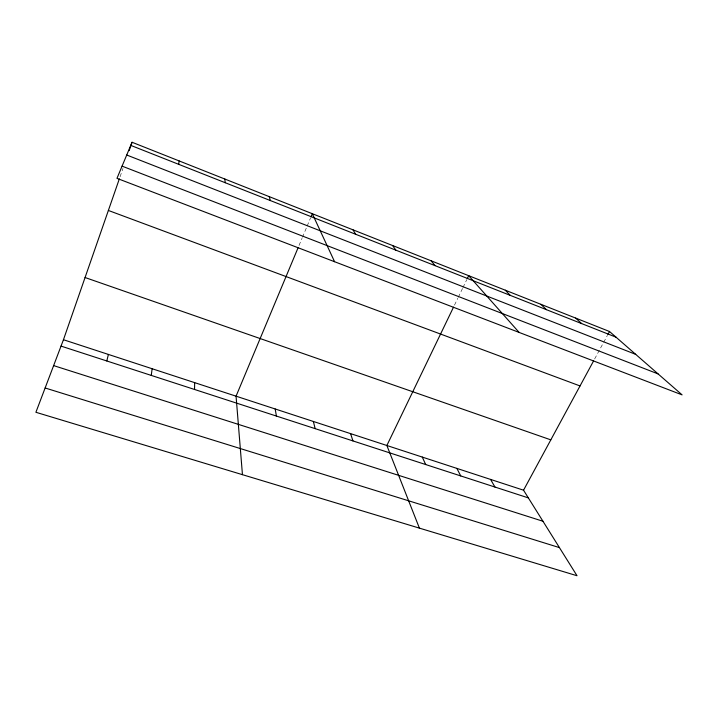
<?xml version="1.0" encoding="UTF-8"?>
<svg xmlns="http://www.w3.org/2000/svg" width="718" height="718" viewBox="0 0 718 718"><rect width="100%" height="100%" fill="white"/><g stroke="black" fill="none" stroke-linecap="round" stroke-linejoin="round"><path stroke-width="0.54" stroke-dasharray="3.59 2.69" d="M120.077 176.754L122.984 168.389M299.029 245.475L302.027 238.304M302.457 237.281L306.739 227.032M307.169 225.999L310.598 217.805M454.476 305.168L457.788 298.293M458.264 297.306L462.527 288.465M463.002 287.478L466.79 279.616M594.63 358.991L603.138 343.285M603.676 342.306L607.392 335.432"/><path stroke-width="1.08" d="M194.533 389.47L194.659 382.64M178.71 164.341L179.132 160.922M151.274 375.415L152.117 368.729M106.794 360.966L108.4 354.432M63.453 339.731L523.539 490.197L577.021 575.737L35.9 412.285L63.453 339.731L119.35 178.863M129.159 150.627L132.058 142.263L609.528 331.51L682.1 394.873L116.971 178.342L132.058 142.263M298.194 247.486L236.06 396.183L242.451 474.679M311.02 216.782L312.303 213.704L334.588 261.72M453.516 307.16L386.867 445.501L419.402 528.125M467.265 278.638L468.683 275.685L519.141 332.434M523.539 490.197L593.589 360.921M607.931 334.453L609.528 331.51M45.135 387.98L559.43 547.601M53.626 365.606L542.952 521.25M61.039 346.103L528.358 497.897M85.065 277.525L550.814 439.856M108.373 210.455L580.027 385.943M122.078 166.136L658.074 373.899M126.727 155.016L635.708 354.369M130.757 145.386L615.999 337.164M575.639 318.083L581.652 323.594M540.896 304.306L546.425 309.664M505.257 290.18L510.265 295.376M431.141 260.805L435.027 265.642M392.593 245.529L395.869 250.169M352.996 229.832L355.634 234.265M490.582 479.418L494.962 487.046M456.845 468.378L460.75 475.935M422.274 457.079L425.702 464.555M350.572 433.627L352.942 440.915M269.196 196.615L270.399 200.582M313.362 421.457L315.157 428.646M275.2 408.982L276.403 416.054M224.824 179.033L225.237 182.731"/></g></svg>
